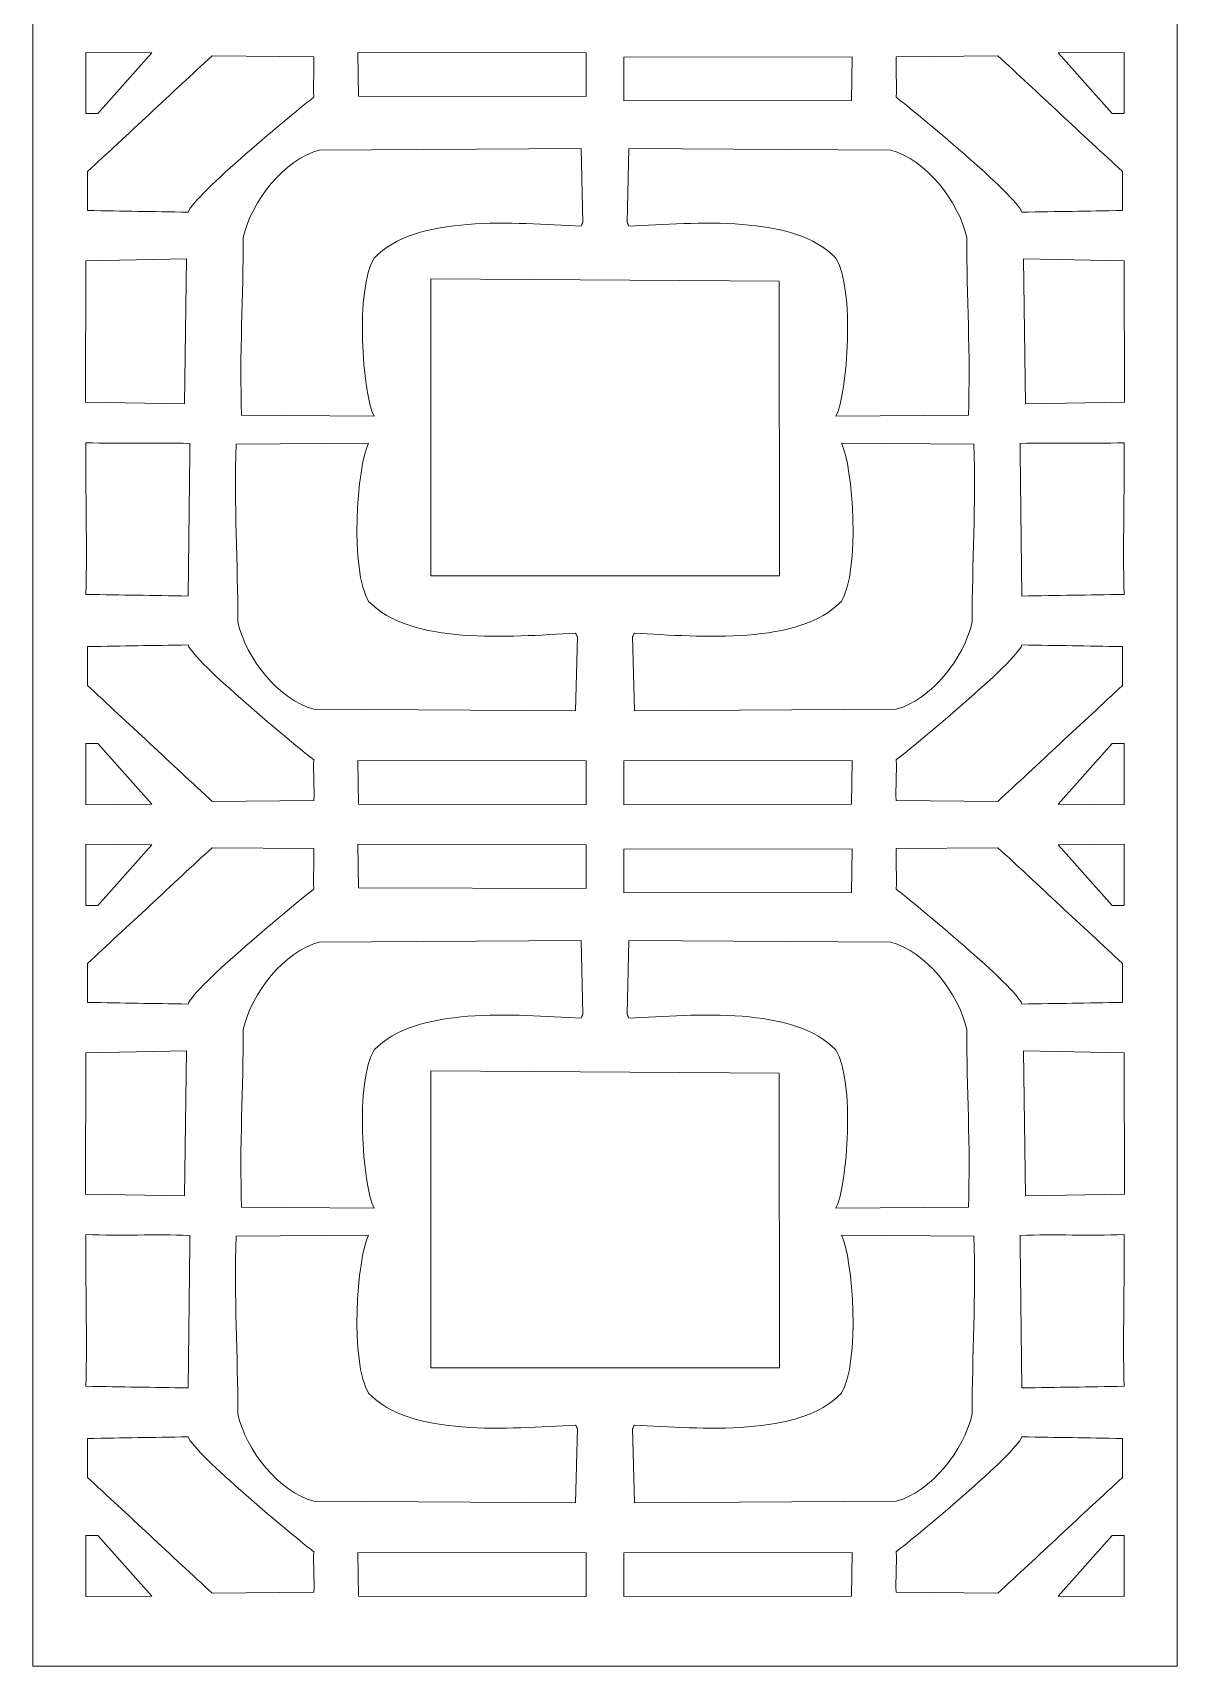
# Model space of a CAD drawing. Header units: centimetres. Extents: x -27.5 to -15.4, y -2.8 to 9.5.
# Drawn here: x -27.5 to -21.82, y -2.8 to 5.3 of the extents above; entities that cross this region are included whole.
import ezdxf

# ---------------------------------------------------------------- set-up
doc = ezdxf.new("R2010")
doc.units = ezdxf.units.CM
doc.header["$MEASUREMENT"] = 0
doc.layers.add('layer 1', color=7, linetype='Continuous')

msp = doc.modelspace()

# ---------------------------------------------------------------- linework, layer by layer
at = {"layer": 'layer 1', "color": 250, "lineweight": 9}
msp.add_open_spline([(-27.5, 9.49999), (-27.5, 9.49999), (-21.82427, 9.49999), (-21.82427, 9.49999), (-21.82427, 9.49999), (-21.82427, 9.49999), (-21.82427, -2.80267), (-21.82427, -2.80267), (-21.82427, -2.80267), (-21.82427, -2.80267), (-27.5, -2.80267), (-27.5, -2.80267), (-27.5, -2.80267), (-27.5, -2.80267), (-27.5, 9.49999), (-27.5, 9.49999)], degree=3, knots=[0, 0, 0, 0, 0.2, 0.2, 0.2, 0.2, 0.4, 0.4, 0.4, 0.4, 0.6, 0.6, 0.6, 0.6, 1, 1, 1, 1], dxfattribs=at)
at = {"layer": 'layer 1', "color": 7, "lineweight": 9}
for points, knots in [([(-27.23704, 5.20354), (-27.23704, 5.20354), (-27.23619, 4.89976), (-27.23619, 4.89976), (-27.23619, 4.89976), (-27.22742, 4.89976), (-27.18549, 4.89976), (-27.17673, 4.89976), (-27.17673, 4.89976), (-27.17673, 4.89976), (-26.90985, 5.20116), (-26.90985, 5.20116), (-26.90985, 5.20116), (-26.90985, 5.20116), (-27.23704, 5.20354), (-27.23704, 5.20354)], [0, 0, 0, 0, 0.2, 0.2, 0.2, 0.2, 0.4, 0.4, 0.4, 0.4, 0.6, 0.6, 0.6, 0.6, 1, 1, 1, 1]), ([(-26.10596, 5.1822), (-26.10596, 5.1822), (-26.61021, 5.18676), (-26.61021, 5.18676), (-26.61021, 5.18676), (-26.80317, 5.00839), (-27.03585, 4.79035), (-27.22883, 4.612), (-27.22883, 4.612), (-27.22883, 4.54768), (-27.22883, 4.48333), (-27.22883, 4.41899), (-27.22883, 4.41899), (-27.04756, 4.41609), (-26.91037, 4.41385), (-26.7291, 4.41095), (-26.7291, 4.41095), (-26.70321, 4.49242), (-26.19776, 4.91085), (-26.10642, 4.98084), (-26.10642, 4.98084), (-26.10932, 5.05104), (-26.10304, 5.11202), (-26.10596, 5.1822)], [0, 0, 0, 0, 0.1428571, 0.1428571, 0.1428571, 0.1428571, 0.2857143, 0.2857143, 0.2857143, 0.2857143, 0.4285714, 0.4285714, 0.4285714, 0.4285714, 0.5714286, 0.5714286, 0.5714286, 0.5714286, 0.7142857, 0.7142857, 0.7142857, 0.7142857, 1, 1, 1, 1]), ([(-25.8879, 5.20355), (-25.8879, 5.20355), (-25.88437, 4.98691), (-25.88437, 4.98691), (-25.88437, 4.98691), (-25.88437, 4.98691), (-24.75503, 4.98461), (-24.75503, 4.98461), (-24.75503, 4.98461), (-24.75503, 4.98461), (-24.75503, 5.2016), (-24.75503, 5.2016), (-24.75503, 5.2016), (-24.75503, 5.2016), (-25.8879, 5.20355), (-25.8879, 5.20355)], [0, 0, 0, 0, 0.2, 0.2, 0.2, 0.2, 0.4, 0.4, 0.4, 0.4, 0.6, 0.6, 0.6, 0.6, 1, 1, 1, 1]), ([(-23.21831, 5.1822), (-23.21831, 5.1822), (-22.71406, 5.18676), (-22.71406, 5.18676), (-22.71406, 5.18676), (-22.5211, 5.00839), (-22.28842, 4.79035), (-22.09544, 4.612), (-22.09544, 4.612), (-22.09544, 4.54768), (-22.09544, 4.48333), (-22.09544, 4.41899), (-22.09544, 4.41899), (-22.27671, 4.41609), (-22.4139, 4.41385), (-22.59517, 4.41095), (-22.59517, 4.41095), (-22.62106, 4.49242), (-23.12651, 4.91085), (-23.21786, 4.98084), (-23.21786, 4.98084), (-23.21495, 5.05104), (-23.22123, 5.11202), (-23.21831, 5.1822)], [0, 0, 0, 0, 0.1428571, 0.1428571, 0.1428571, 0.1428571, 0.2857143, 0.2857143, 0.2857143, 0.2857143, 0.4285714, 0.4285714, 0.4285714, 0.4285714, 0.5714286, 0.5714286, 0.5714286, 0.5714286, 0.7142857, 0.7142857, 0.7142857, 0.7142857, 1, 1, 1, 1]), ([(-22.08723, 5.20354), (-22.08723, 5.20354), (-22.08808, 4.89976), (-22.08808, 4.89976), (-22.08808, 4.89976), (-22.09685, 4.89976), (-22.13878, 4.89976), (-22.14754, 4.89976), (-22.14754, 4.89976), (-22.14754, 4.89976), (-22.41442, 5.20116), (-22.41442, 5.20116), (-22.41442, 5.20116), (-22.41442, 5.20116), (-22.08723, 5.20354), (-22.08723, 5.20354)], [0, 0, 0, 0, 0.2, 0.2, 0.2, 0.2, 0.4, 0.4, 0.4, 0.4, 0.6, 0.6, 0.6, 0.6, 1, 1, 1, 1]), ([(-23.43637, 5.18183), (-23.43637, 5.18183), (-23.4399, 4.96519), (-23.4399, 4.96519), (-23.4399, 4.96519), (-23.4399, 4.96519), (-24.56924, 4.96289), (-24.56924, 4.96289), (-24.56924, 4.96289), (-24.56924, 4.96289), (-24.56924, 5.17988), (-24.56924, 5.17988), (-24.56924, 5.17988), (-24.56924, 5.17988), (-23.43637, 5.18183), (-23.43637, 5.18183)], [0, 0, 0, 0, 0.2, 0.2, 0.2, 0.2, 0.4, 0.4, 0.4, 0.4, 0.6, 0.6, 0.6, 0.6, 1, 1, 1, 1]), ([(-26.46383, 3.40376), (-26.47552, 3.702), (-26.45534, 3.99859), (-26.45631, 4.28522), (-26.45631, 4.28522), (-26.41496, 4.4669), (-26.25184, 4.67212), (-26.07924, 4.71821), (-26.07924, 4.71821), (-26.07924, 4.71821), (-24.78093, 4.72698), (-24.78093, 4.72698), (-24.78093, 4.72698), (-24.78093, 4.72698), (-24.77217, 4.35853), (-24.77217, 4.35853), (-24.77217, 4.35853), (-24.77509, 4.3527), (-24.77801, 4.34684), (-24.78093, 4.34099), (-24.78093, 4.34099), (-25.11251, 4.3589), (-25.60213, 4.40031), (-25.8073, 4.1831), (-25.8073, 4.1831), (-25.90101, 4.03372), (-25.86596, 3.50874), (-25.8073, 3.3992), (-25.8073, 3.3992), (-25.8073, 3.3992), (-26.46383, 3.40376), (-26.46383, 3.40376)], [0, 0, 0, 0, 0.1111111, 0.1111111, 0.1111111, 0.1111111, 0.2222222, 0.2222222, 0.2222222, 0.2222222, 0.3333333, 0.3333333, 0.3333333, 0.3333333, 0.4444444, 0.4444444, 0.4444444, 0.4444444, 0.5555556, 0.5555556, 0.5555556, 0.5555556, 0.6666667, 0.6666667, 0.6666667, 0.6666667, 0.7777778, 0.7777778, 0.7777778, 0.7777778, 1, 1, 1, 1]), ([(-22.86044, 3.40376), (-22.84875, 3.702), (-22.86893, 3.99859), (-22.86796, 4.28522), (-22.86796, 4.28522), (-22.90931, 4.4669), (-23.07243, 4.67212), (-23.24504, 4.71821), (-23.24504, 4.71821), (-23.24504, 4.71821), (-24.54334, 4.72698), (-24.54334, 4.72698), (-24.54334, 4.72698), (-24.54334, 4.72698), (-24.5521, 4.35853), (-24.5521, 4.35853), (-24.5521, 4.35853), (-24.54918, 4.3527), (-24.54626, 4.34684), (-24.54334, 4.34099), (-24.54334, 4.34099), (-24.21176, 4.3589), (-23.72214, 4.40031), (-23.51697, 4.1831), (-23.51697, 4.1831), (-23.42326, 4.03372), (-23.45831, 3.50874), (-23.51697, 3.3992), (-23.51697, 3.3992), (-23.51697, 3.3992), (-22.86044, 3.40376), (-22.86044, 3.40376)], [0, 0, 0, 0, 0.1111111, 0.1111111, 0.1111111, 0.1111111, 0.2222222, 0.2222222, 0.2222222, 0.2222222, 0.3333333, 0.3333333, 0.3333333, 0.3333333, 0.4444444, 0.4444444, 0.4444444, 0.4444444, 0.5555556, 0.5555556, 0.5555556, 0.5555556, 0.6666667, 0.6666667, 0.6666667, 0.6666667, 0.7777778, 0.7777778, 0.7777778, 0.7777778, 1, 1, 1, 1]), ([(-26.74659, 3.45977), (-26.74659, 3.45977), (-26.73782, 4.1791), (-26.73782, 4.1791), (-26.73782, 4.1791), (-26.73782, 4.1791), (-27.23725, 4.1693), (-27.23725, 4.1693), (-27.23725, 4.1693), (-27.23725, 4.1693), (-27.23797, 3.46835), (-27.23797, 3.46835), (-27.23797, 3.46835), (-27.23797, 3.46835), (-26.74659, 3.45977), (-26.74659, 3.45977)], [0, 0, 0, 0, 0.2, 0.2, 0.2, 0.2, 0.4, 0.4, 0.4, 0.4, 0.6, 0.6, 0.6, 0.6, 1, 1, 1, 1]), ([(-22.57768, 3.45977), (-22.57768, 3.45977), (-22.58645, 4.1791), (-22.58645, 4.1791), (-22.58645, 4.1791), (-22.58645, 4.1791), (-22.08702, 4.1693), (-22.08702, 4.1693), (-22.08702, 4.1693), (-22.08702, 4.1693), (-22.0863, 3.46835), (-22.0863, 3.46835), (-22.0863, 3.46835), (-22.0863, 3.46835), (-22.57768, 3.45977), (-22.57768, 3.45977)], [0, 0, 0, 0, 0.2, 0.2, 0.2, 0.2, 0.4, 0.4, 0.4, 0.4, 0.6, 0.6, 0.6, 0.6, 1, 1, 1, 1]), ([(-25.52552, 4.08018), (-25.52552, 4.08018), (-25.5257, 2.60715), (-25.5257, 2.60715), (-25.5257, 2.60715), (-25.5257, 2.60715), (-23.79604, 2.60686), (-23.79604, 2.60686), (-23.79604, 2.60686), (-23.79604, 2.60686), (-23.79934, 4.06892), (-23.79934, 4.06892), (-23.79934, 4.06892), (-23.79934, 4.06892), (-25.52552, 4.08018), (-25.52552, 4.08018)], [0, 0, 0, 0, 0.2, 0.2, 0.2, 0.2, 0.4, 0.4, 0.4, 0.4, 0.6, 0.6, 0.6, 0.6, 1, 1, 1, 1]), ([(-27.23669, 3.26714), (-27.23774, 3.01573), (-27.22997, 2.76629), (-27.23582, 2.51483), (-27.23582, 2.51483), (-27.05454, 2.51191), (-26.91008, 2.50955), (-26.72881, 2.50663), (-26.72881, 2.50663), (-26.72589, 2.75516), (-26.72296, 3.01484), (-26.72004, 3.26337), (-26.72004, 3.26337), (-26.89839, 3.26921), (-27.05832, 3.2613), (-27.23669, 3.26714)], [0, 0, 0, 0, 0.2, 0.2, 0.2, 0.2, 0.4, 0.4, 0.4, 0.4, 0.6, 0.6, 0.6, 0.6, 1, 1, 1, 1]), ([(-26.49056, 3.25964), (-26.50225, 2.96141), (-26.48206, 2.66481), (-26.48303, 2.37819), (-26.48303, 2.37819), (-26.44169, 2.1965), (-26.27857, 1.99129), (-26.10596, 1.94519), (-26.10596, 1.94519), (-26.10596, 1.94519), (-24.80766, 1.93642), (-24.80766, 1.93642), (-24.80766, 1.93642), (-24.80766, 1.93642), (-24.79889, 2.30488), (-24.79889, 2.30488), (-24.79889, 2.30488), (-24.80181, 2.3107), (-24.80474, 2.31657), (-24.80766, 2.32241), (-24.80766, 2.32241), (-25.13924, 2.3045), (-25.62886, 2.26309), (-25.83403, 2.4803), (-25.83403, 2.4803), (-25.92773, 2.62968), (-25.89268, 3.15466), (-25.83403, 3.2642), (-25.83403, 3.2642), (-25.83403, 3.2642), (-26.49056, 3.25964), (-26.49056, 3.25964)], [0, 0, 0, 0, 0.1111111, 0.1111111, 0.1111111, 0.1111111, 0.2222222, 0.2222222, 0.2222222, 0.2222222, 0.3333333, 0.3333333, 0.3333333, 0.3333333, 0.4444444, 0.4444444, 0.4444444, 0.4444444, 0.5555556, 0.5555556, 0.5555556, 0.5555556, 0.6666667, 0.6666667, 0.6666667, 0.6666667, 0.7777778, 0.7777778, 0.7777778, 0.7777778, 1, 1, 1, 1]), ([(-22.83371, 3.25964), (-22.82202, 2.96141), (-22.84221, 2.66481), (-22.84124, 2.37819), (-22.84124, 2.37819), (-22.88259, 2.1965), (-23.0457, 1.99129), (-23.21831, 1.94519), (-23.21831, 1.94519), (-23.21831, 1.94519), (-24.51661, 1.93642), (-24.51661, 1.93642), (-24.51661, 1.93642), (-24.51661, 1.93642), (-24.52538, 2.30488), (-24.52538, 2.30488), (-24.52538, 2.30488), (-24.52246, 2.3107), (-24.51953, 2.31657), (-24.51661, 2.32241), (-24.51661, 2.32241), (-24.18503, 2.3045), (-23.69541, 2.26309), (-23.49024, 2.4803), (-23.49024, 2.4803), (-23.39654, 2.62968), (-23.43159, 3.15466), (-23.49024, 3.2642), (-23.49024, 3.2642), (-23.49024, 3.2642), (-22.83371, 3.25964), (-22.83371, 3.25964)], [0, 0, 0, 0, 0.1111111, 0.1111111, 0.1111111, 0.1111111, 0.2222222, 0.2222222, 0.2222222, 0.2222222, 0.3333333, 0.3333333, 0.3333333, 0.3333333, 0.4444444, 0.4444444, 0.4444444, 0.4444444, 0.5555556, 0.5555556, 0.5555556, 0.5555556, 0.6666667, 0.6666667, 0.6666667, 0.6666667, 0.7777778, 0.7777778, 0.7777778, 0.7777778, 1, 1, 1, 1]), ([(-22.08758, 3.26714), (-22.08653, 3.01573), (-22.0943, 2.76629), (-22.08845, 2.51483), (-22.08845, 2.51483), (-22.26973, 2.51191), (-22.41419, 2.50955), (-22.59546, 2.50663), (-22.59546, 2.50663), (-22.59838, 2.75516), (-22.60131, 3.01484), (-22.60423, 3.26337), (-22.60423, 3.26337), (-22.42588, 3.26921), (-22.26595, 3.2613), (-22.08758, 3.26714)], [0, 0, 0, 0, 0.2, 0.2, 0.2, 0.2, 0.4, 0.4, 0.4, 0.4, 0.6, 0.6, 0.6, 0.6, 1, 1, 1, 1]), ([(-26.10572, 1.49282), (-26.10572, 1.49282), (-26.60997, 1.48826), (-26.60997, 1.48826), (-26.60997, 1.48826), (-26.80293, 1.66663), (-27.03561, 1.88467), (-27.22859, 2.06303), (-27.22859, 2.06303), (-27.22859, 2.12734), (-27.22859, 2.1917), (-27.22859, 2.25603), (-27.22859, 2.25603), (-27.04732, 2.25893), (-26.91013, 2.26117), (-26.72886, 2.26407), (-26.72886, 2.26407), (-26.70297, 2.1826), (-26.19752, 1.76417), (-26.10617, 1.69418), (-26.10617, 1.69418), (-26.10908, 1.62398), (-26.1028, 1.563), (-26.10572, 1.49282)], [0, 0, 0, 0, 0.1428571, 0.1428571, 0.1428571, 0.1428571, 0.2857143, 0.2857143, 0.2857143, 0.2857143, 0.4285714, 0.4285714, 0.4285714, 0.4285714, 0.5714286, 0.5714286, 0.5714286, 0.5714286, 0.7142857, 0.7142857, 0.7142857, 0.7142857, 1, 1, 1, 1]), ([(-23.21855, 1.49282), (-23.21855, 1.49282), (-22.7143, 1.48826), (-22.7143, 1.48826), (-22.7143, 1.48826), (-22.52134, 1.66663), (-22.28866, 1.88467), (-22.09568, 2.06303), (-22.09568, 2.06303), (-22.09568, 2.12734), (-22.09568, 2.1917), (-22.09568, 2.25603), (-22.09568, 2.25603), (-22.27695, 2.25893), (-22.41414, 2.26117), (-22.59541, 2.26407), (-22.59541, 2.26407), (-22.6213, 2.1826), (-23.12675, 1.76417), (-23.2181, 1.69418), (-23.2181, 1.69418), (-23.21519, 1.62398), (-23.22147, 1.563), (-23.21855, 1.49282)], [0, 0, 0, 0, 0.1428571, 0.1428571, 0.1428571, 0.1428571, 0.2857143, 0.2857143, 0.2857143, 0.2857143, 0.4285714, 0.4285714, 0.4285714, 0.4285714, 0.5714286, 0.5714286, 0.5714286, 0.5714286, 0.7142857, 0.7142857, 0.7142857, 0.7142857, 1, 1, 1, 1]), ([(-27.2368, 1.47148), (-27.2368, 1.47148), (-27.23595, 1.77526), (-27.23595, 1.77526), (-27.23595, 1.77526), (-27.22718, 1.77526), (-27.18525, 1.77526), (-27.17649, 1.77526), (-27.17649, 1.77526), (-27.17649, 1.77526), (-26.90961, 1.47386), (-26.90961, 1.47386), (-26.90961, 1.47386), (-26.90961, 1.47386), (-27.2368, 1.47148), (-27.2368, 1.47148)], [0, 0, 0, 0, 0.2, 0.2, 0.2, 0.2, 0.4, 0.4, 0.4, 0.4, 0.6, 0.6, 0.6, 0.6, 1, 1, 1, 1]), ([(-22.08747, 1.47148), (-22.08747, 1.47148), (-22.08832, 1.77526), (-22.08832, 1.77526), (-22.08832, 1.77526), (-22.09709, 1.77526), (-22.13902, 1.77526), (-22.14778, 1.77526), (-22.14778, 1.77526), (-22.14778, 1.77526), (-22.41466, 1.47386), (-22.41466, 1.47386), (-22.41466, 1.47386), (-22.41466, 1.47386), (-22.08747, 1.47148), (-22.08747, 1.47148)], [0, 0, 0, 0, 0.2, 0.2, 0.2, 0.2, 0.4, 0.4, 0.4, 0.4, 0.6, 0.6, 0.6, 0.6, 1, 1, 1, 1]), ([(-25.8879, 1.6904), (-25.8879, 1.6904), (-25.88437, 1.47377), (-25.88437, 1.47377), (-25.88437, 1.47377), (-25.88437, 1.47377), (-24.75503, 1.47147), (-24.75503, 1.47147), (-24.75503, 1.47147), (-24.75503, 1.47147), (-24.75503, 1.68845), (-24.75503, 1.68845), (-24.75503, 1.68845), (-24.75503, 1.68845), (-25.8879, 1.6904), (-25.8879, 1.6904)], [0, 0, 0, 0, 0.2, 0.2, 0.2, 0.2, 0.4, 0.4, 0.4, 0.4, 0.6, 0.6, 0.6, 0.6, 1, 1, 1, 1]), ([(-23.43637, 1.6904), (-23.43637, 1.6904), (-23.4399, 1.47377), (-23.4399, 1.47377), (-23.4399, 1.47377), (-23.4399, 1.47377), (-24.56924, 1.47147), (-24.56924, 1.47147), (-24.56924, 1.47147), (-24.56924, 1.47147), (-24.56924, 1.68845), (-24.56924, 1.68845), (-24.56924, 1.68845), (-24.56924, 1.68845), (-23.43637, 1.6904), (-23.43637, 1.6904)], [0, 0, 0, 0, 0.2, 0.2, 0.2, 0.2, 0.4, 0.4, 0.4, 0.4, 0.6, 0.6, 0.6, 0.6, 1, 1, 1, 1]), ([(-27.23704, 1.27517), (-27.23704, 1.27517), (-27.23619, 0.97138), (-27.23619, 0.97138), (-27.23619, 0.97138), (-27.22742, 0.97138), (-27.18549, 0.97138), (-27.17673, 0.97138), (-27.17673, 0.97138), (-27.17673, 0.97138), (-26.90985, 1.27279), (-26.90985, 1.27279), (-26.90985, 1.27279), (-26.90985, 1.27279), (-27.23704, 1.27517), (-27.23704, 1.27517)], [0, 0, 0, 0, 0.2, 0.2, 0.2, 0.2, 0.4, 0.4, 0.4, 0.4, 0.6, 0.6, 0.6, 0.6, 1, 1, 1, 1]), ([(-26.10596, 1.25383), (-26.10596, 1.25383), (-26.61021, 1.25839), (-26.61021, 1.25839), (-26.61021, 1.25839), (-26.80317, 1.08002), (-27.03585, 0.86197), (-27.22883, 0.68362), (-27.22883, 0.68362), (-27.22883, 0.61931), (-27.22883, 0.55495), (-27.22883, 0.49062), (-27.22883, 0.49062), (-27.04756, 0.48772), (-26.91037, 0.48548), (-26.7291, 0.48258), (-26.7291, 0.48258), (-26.70321, 0.56405), (-26.19776, 0.98248), (-26.10642, 1.05247), (-26.10642, 1.05247), (-26.10932, 1.12267), (-26.10304, 1.18365), (-26.10596, 1.25383)], [0, 0, 0, 0, 0.1428571, 0.1428571, 0.1428571, 0.1428571, 0.2857143, 0.2857143, 0.2857143, 0.2857143, 0.4285714, 0.4285714, 0.4285714, 0.4285714, 0.5714286, 0.5714286, 0.5714286, 0.5714286, 0.7142857, 0.7142857, 0.7142857, 0.7142857, 1, 1, 1, 1]), ([(-25.8879, 1.27518), (-25.8879, 1.27518), (-25.88437, 1.05854), (-25.88437, 1.05854), (-25.88437, 1.05854), (-25.88437, 1.05854), (-24.75503, 1.05624), (-24.75503, 1.05624), (-24.75503, 1.05624), (-24.75503, 1.05624), (-24.75503, 1.27323), (-24.75503, 1.27323), (-24.75503, 1.27323), (-24.75503, 1.27323), (-25.8879, 1.27518), (-25.8879, 1.27518)], [0, 0, 0, 0, 0.2, 0.2, 0.2, 0.2, 0.4, 0.4, 0.4, 0.4, 0.6, 0.6, 0.6, 0.6, 1, 1, 1, 1]), ([(-23.43637, 1.25346), (-23.43637, 1.25346), (-23.4399, 1.03682), (-23.4399, 1.03682), (-23.4399, 1.03682), (-23.4399, 1.03682), (-24.56924, 1.03452), (-24.56924, 1.03452), (-24.56924, 1.03452), (-24.56924, 1.03452), (-24.56924, 1.25151), (-24.56924, 1.25151), (-24.56924, 1.25151), (-24.56924, 1.25151), (-23.43637, 1.25346), (-23.43637, 1.25346)], [0, 0, 0, 0, 0.2, 0.2, 0.2, 0.2, 0.4, 0.4, 0.4, 0.4, 0.6, 0.6, 0.6, 0.6, 1, 1, 1, 1]), ([(-23.21831, 1.25383), (-23.21831, 1.25383), (-22.71406, 1.25839), (-22.71406, 1.25839), (-22.71406, 1.25839), (-22.5211, 1.08002), (-22.28842, 0.86197), (-22.09544, 0.68362), (-22.09544, 0.68362), (-22.09544, 0.61931), (-22.09544, 0.55495), (-22.09544, 0.49062), (-22.09544, 0.49062), (-22.27671, 0.48772), (-22.4139, 0.48548), (-22.59517, 0.48258), (-22.59517, 0.48258), (-22.62106, 0.56405), (-23.12651, 0.98248), (-23.21786, 1.05247), (-23.21786, 1.05247), (-23.21495, 1.12267), (-23.22123, 1.18365), (-23.21831, 1.25383)], [0, 0, 0, 0, 0.1428571, 0.1428571, 0.1428571, 0.1428571, 0.2857143, 0.2857143, 0.2857143, 0.2857143, 0.4285714, 0.4285714, 0.4285714, 0.4285714, 0.5714286, 0.5714286, 0.5714286, 0.5714286, 0.7142857, 0.7142857, 0.7142857, 0.7142857, 1, 1, 1, 1]), ([(-22.08723, 1.27517), (-22.08723, 1.27517), (-22.08808, 0.97138), (-22.08808, 0.97138), (-22.08808, 0.97138), (-22.09685, 0.97138), (-22.13878, 0.97138), (-22.14754, 0.97138), (-22.14754, 0.97138), (-22.14754, 0.97138), (-22.41442, 1.27279), (-22.41442, 1.27279), (-22.41442, 1.27279), (-22.41442, 1.27279), (-22.08723, 1.27517), (-22.08723, 1.27517)], [0, 0, 0, 0, 0.2, 0.2, 0.2, 0.2, 0.4, 0.4, 0.4, 0.4, 0.6, 0.6, 0.6, 0.6, 1, 1, 1, 1]), ([(-26.46383, -0.52461), (-26.47552, -0.22637), (-26.45534, 0.07022), (-26.45631, 0.35685), (-26.45631, 0.35685), (-26.41496, 0.53853), (-26.25184, 0.74375), (-26.07924, 0.78984), (-26.07924, 0.78984), (-26.07924, 0.78984), (-24.78093, 0.79861), (-24.78093, 0.79861), (-24.78093, 0.79861), (-24.78093, 0.79861), (-24.77217, 0.43016), (-24.77217, 0.43016), (-24.77217, 0.43016), (-24.77509, 0.42433), (-24.77801, 0.41847), (-24.78093, 0.41262), (-24.78093, 0.41262), (-25.11251, 0.43053), (-25.60213, 0.47194), (-25.8073, 0.25473), (-25.8073, 0.25473), (-25.90101, 0.10535), (-25.86596, -0.41963), (-25.8073, -0.52917), (-25.8073, -0.52917), (-25.8073, -0.52917), (-26.46383, -0.52461), (-26.46383, -0.52461)], [0, 0, 0, 0, 0.1111111, 0.1111111, 0.1111111, 0.1111111, 0.2222222, 0.2222222, 0.2222222, 0.2222222, 0.3333333, 0.3333333, 0.3333333, 0.3333333, 0.4444444, 0.4444444, 0.4444444, 0.4444444, 0.5555556, 0.5555556, 0.5555556, 0.5555556, 0.6666667, 0.6666667, 0.6666667, 0.6666667, 0.7777778, 0.7777778, 0.7777778, 0.7777778, 1, 1, 1, 1]), ([(-22.86044, -0.52461), (-22.84875, -0.22637), (-22.86893, 0.07022), (-22.86796, 0.35685), (-22.86796, 0.35685), (-22.90931, 0.53853), (-23.07243, 0.74375), (-23.24504, 0.78984), (-23.24504, 0.78984), (-23.24504, 0.78984), (-24.54334, 0.79861), (-24.54334, 0.79861), (-24.54334, 0.79861), (-24.54334, 0.79861), (-24.5521, 0.43016), (-24.5521, 0.43016), (-24.5521, 0.43016), (-24.54918, 0.42433), (-24.54626, 0.41847), (-24.54334, 0.41262), (-24.54334, 0.41262), (-24.21176, 0.43053), (-23.72214, 0.47194), (-23.51697, 0.25473), (-23.51697, 0.25473), (-23.42326, 0.10535), (-23.45831, -0.41963), (-23.51697, -0.52917), (-23.51697, -0.52917), (-23.51697, -0.52917), (-22.86044, -0.52461), (-22.86044, -0.52461)], [0, 0, 0, 0, 0.1111111, 0.1111111, 0.1111111, 0.1111111, 0.2222222, 0.2222222, 0.2222222, 0.2222222, 0.3333333, 0.3333333, 0.3333333, 0.3333333, 0.4444444, 0.4444444, 0.4444444, 0.4444444, 0.5555556, 0.5555556, 0.5555556, 0.5555556, 0.6666667, 0.6666667, 0.6666667, 0.6666667, 0.7777778, 0.7777778, 0.7777778, 0.7777778, 1, 1, 1, 1]), ([(-26.74659, -0.4686), (-26.74659, -0.4686), (-26.73782, 0.25073), (-26.73782, 0.25073), (-26.73782, 0.25073), (-26.73782, 0.25073), (-27.23725, 0.24093), (-27.23725, 0.24093), (-27.23725, 0.24093), (-27.23725, 0.24093), (-27.23797, -0.46002), (-27.23797, -0.46002), (-27.23797, -0.46002), (-27.23797, -0.46002), (-26.74659, -0.4686), (-26.74659, -0.4686)], [0, 0, 0, 0, 0.2, 0.2, 0.2, 0.2, 0.4, 0.4, 0.4, 0.4, 0.6, 0.6, 0.6, 0.6, 1, 1, 1, 1]), ([(-22.57768, -0.4686), (-22.57768, -0.4686), (-22.58645, 0.25073), (-22.58645, 0.25073), (-22.58645, 0.25073), (-22.58645, 0.25073), (-22.08702, 0.24093), (-22.08702, 0.24093), (-22.08702, 0.24093), (-22.08702, 0.24093), (-22.0863, -0.46002), (-22.0863, -0.46002), (-22.0863, -0.46002), (-22.0863, -0.46002), (-22.57768, -0.4686), (-22.57768, -0.4686)], [0, 0, 0, 0, 0.2, 0.2, 0.2, 0.2, 0.4, 0.4, 0.4, 0.4, 0.6, 0.6, 0.6, 0.6, 1, 1, 1, 1]), ([(-25.52552, 0.15181), (-25.52552, 0.15181), (-25.5257, -1.32122), (-25.5257, -1.32122), (-25.5257, -1.32122), (-25.5257, -1.32122), (-23.79604, -1.32151), (-23.79604, -1.32151), (-23.79604, -1.32151), (-23.79604, -1.32151), (-23.79934, 0.14055), (-23.79934, 0.14055), (-23.79934, 0.14055), (-23.79934, 0.14055), (-25.52552, 0.15181), (-25.52552, 0.15181)], [0, 0, 0, 0, 0.2, 0.2, 0.2, 0.2, 0.4, 0.4, 0.4, 0.4, 0.6, 0.6, 0.6, 0.6, 1, 1, 1, 1]), ([(-27.23669, -0.66123), (-27.23774, -0.91264), (-27.22997, -1.16208), (-27.23582, -1.41354), (-27.23582, -1.41354), (-27.05454, -1.41646), (-26.91008, -1.41882), (-26.72881, -1.42174), (-26.72881, -1.42174), (-26.72589, -1.17321), (-26.72296, -0.91353), (-26.72004, -0.665), (-26.72004, -0.665), (-26.89839, -0.65916), (-27.05832, -0.66707), (-27.23669, -0.66123)], [0, 0, 0, 0, 0.2, 0.2, 0.2, 0.2, 0.4, 0.4, 0.4, 0.4, 0.6, 0.6, 0.6, 0.6, 1, 1, 1, 1]), ([(-26.49056, -0.66873), (-26.50225, -0.96697), (-26.48206, -1.26356), (-26.48303, -1.55019), (-26.48303, -1.55019), (-26.44169, -1.73187), (-26.27857, -1.93709), (-26.10596, -1.98318), (-26.10596, -1.98318), (-26.10596, -1.98318), (-24.80766, -1.99195), (-24.80766, -1.99195), (-24.80766, -1.99195), (-24.80766, -1.99195), (-24.79889, -1.62349), (-24.79889, -1.62349), (-24.79889, -1.62349), (-24.80181, -1.61767), (-24.80474, -1.61181), (-24.80766, -1.60596), (-24.80766, -1.60596), (-25.13924, -1.62387), (-25.62886, -1.66528), (-25.83403, -1.44807), (-25.83403, -1.44807), (-25.92773, -1.29869), (-25.89268, -0.77371), (-25.83403, -0.66417), (-25.83403, -0.66417), (-25.83403, -0.66417), (-26.49056, -0.66873), (-26.49056, -0.66873)], [0, 0, 0, 0, 0.1111111, 0.1111111, 0.1111111, 0.1111111, 0.2222222, 0.2222222, 0.2222222, 0.2222222, 0.3333333, 0.3333333, 0.3333333, 0.3333333, 0.4444444, 0.4444444, 0.4444444, 0.4444444, 0.5555556, 0.5555556, 0.5555556, 0.5555556, 0.6666667, 0.6666667, 0.6666667, 0.6666667, 0.7777778, 0.7777778, 0.7777778, 0.7777778, 1, 1, 1, 1]), ([(-22.83371, -0.66873), (-22.82202, -0.96697), (-22.84221, -1.26356), (-22.84124, -1.55019), (-22.84124, -1.55019), (-22.88259, -1.73187), (-23.0457, -1.93709), (-23.21831, -1.98318), (-23.21831, -1.98318), (-23.21831, -1.98318), (-24.51661, -1.99195), (-24.51661, -1.99195), (-24.51661, -1.99195), (-24.51661, -1.99195), (-24.52538, -1.62349), (-24.52538, -1.62349), (-24.52538, -1.62349), (-24.52246, -1.61767), (-24.51953, -1.61181), (-24.51661, -1.60596), (-24.51661, -1.60596), (-24.18503, -1.62387), (-23.69541, -1.66528), (-23.49024, -1.44807), (-23.49024, -1.44807), (-23.39654, -1.29869), (-23.43159, -0.77371), (-23.49024, -0.66417), (-23.49024, -0.66417), (-23.49024, -0.66417), (-22.83371, -0.66873), (-22.83371, -0.66873)], [0, 0, 0, 0, 0.1111111, 0.1111111, 0.1111111, 0.1111111, 0.2222222, 0.2222222, 0.2222222, 0.2222222, 0.3333333, 0.3333333, 0.3333333, 0.3333333, 0.4444444, 0.4444444, 0.4444444, 0.4444444, 0.5555556, 0.5555556, 0.5555556, 0.5555556, 0.6666667, 0.6666667, 0.6666667, 0.6666667, 0.7777778, 0.7777778, 0.7777778, 0.7777778, 1, 1, 1, 1]), ([(-22.08758, -0.66123), (-22.08653, -0.91264), (-22.0943, -1.16208), (-22.08845, -1.41354), (-22.08845, -1.41354), (-22.26973, -1.41646), (-22.41419, -1.41882), (-22.59546, -1.42174), (-22.59546, -1.42174), (-22.59838, -1.17321), (-22.60131, -0.91353), (-22.60423, -0.665), (-22.60423, -0.665), (-22.42588, -0.65916), (-22.26595, -0.66707), (-22.08758, -0.66123)], [0, 0, 0, 0, 0.2, 0.2, 0.2, 0.2, 0.4, 0.4, 0.4, 0.4, 0.6, 0.6, 0.6, 0.6, 1, 1, 1, 1]), ([(-26.10572, -2.43555), (-26.10572, -2.43555), (-26.60997, -2.44011), (-26.60997, -2.44011), (-26.60997, -2.44011), (-26.80293, -2.26174), (-27.03561, -2.0437), (-27.22859, -1.86535), (-27.22859, -1.86535), (-27.22859, -1.80103), (-27.22859, -1.73668), (-27.22859, -1.67234), (-27.22859, -1.67234), (-27.04732, -1.66944), (-26.91013, -1.6672), (-26.72886, -1.6643), (-26.72886, -1.6643), (-26.70297, -1.74577), (-26.19752, -2.1642), (-26.10617, -2.23419), (-26.10617, -2.23419), (-26.10908, -2.30439), (-26.1028, -2.36537), (-26.10572, -2.43555)], [0, 0, 0, 0, 0.1428571, 0.1428571, 0.1428571, 0.1428571, 0.2857143, 0.2857143, 0.2857143, 0.2857143, 0.4285714, 0.4285714, 0.4285714, 0.4285714, 0.5714286, 0.5714286, 0.5714286, 0.5714286, 0.7142857, 0.7142857, 0.7142857, 0.7142857, 1, 1, 1, 1]), ([(-23.21855, -2.43555), (-23.21855, -2.43555), (-22.7143, -2.44011), (-22.7143, -2.44011), (-22.7143, -2.44011), (-22.52134, -2.26174), (-22.28866, -2.0437), (-22.09568, -1.86535), (-22.09568, -1.86535), (-22.09568, -1.80103), (-22.09568, -1.73668), (-22.09568, -1.67234), (-22.09568, -1.67234), (-22.27695, -1.66944), (-22.41414, -1.6672), (-22.59541, -1.6643), (-22.59541, -1.6643), (-22.6213, -1.74577), (-23.12675, -2.1642), (-23.2181, -2.23419), (-23.2181, -2.23419), (-23.21519, -2.30439), (-23.22147, -2.36537), (-23.21855, -2.43555)], [0, 0, 0, 0, 0.1428571, 0.1428571, 0.1428571, 0.1428571, 0.2857143, 0.2857143, 0.2857143, 0.2857143, 0.4285714, 0.4285714, 0.4285714, 0.4285714, 0.5714286, 0.5714286, 0.5714286, 0.5714286, 0.7142857, 0.7142857, 0.7142857, 0.7142857, 1, 1, 1, 1]), ([(-27.2368, -2.45689), (-27.2368, -2.45689), (-27.23595, -2.15311), (-27.23595, -2.15311), (-27.23595, -2.15311), (-27.22718, -2.15311), (-27.18525, -2.15311), (-27.17649, -2.15311), (-27.17649, -2.15311), (-27.17649, -2.15311), (-26.90961, -2.45451), (-26.90961, -2.45451), (-26.90961, -2.45451), (-26.90961, -2.45451), (-27.2368, -2.45689), (-27.2368, -2.45689)], [0, 0, 0, 0, 0.2, 0.2, 0.2, 0.2, 0.4, 0.4, 0.4, 0.4, 0.6, 0.6, 0.6, 0.6, 1, 1, 1, 1]), ([(-22.08747, -2.45689), (-22.08747, -2.45689), (-22.08832, -2.15311), (-22.08832, -2.15311), (-22.08832, -2.15311), (-22.09709, -2.15311), (-22.13902, -2.15311), (-22.14778, -2.15311), (-22.14778, -2.15311), (-22.14778, -2.15311), (-22.41466, -2.45451), (-22.41466, -2.45451), (-22.41466, -2.45451), (-22.41466, -2.45451), (-22.08747, -2.45689), (-22.08747, -2.45689)], [0, 0, 0, 0, 0.2, 0.2, 0.2, 0.2, 0.4, 0.4, 0.4, 0.4, 0.6, 0.6, 0.6, 0.6, 1, 1, 1, 1]), ([(-25.8879, -2.23797), (-25.8879, -2.23797), (-25.88437, -2.4546), (-25.88437, -2.4546), (-25.88437, -2.4546), (-25.88437, -2.4546), (-24.75503, -2.4569), (-24.75503, -2.4569), (-24.75503, -2.4569), (-24.75503, -2.4569), (-24.75503, -2.23992), (-24.75503, -2.23992), (-24.75503, -2.23992), (-24.75503, -2.23992), (-25.8879, -2.23797), (-25.8879, -2.23797)], [0, 0, 0, 0, 0.2, 0.2, 0.2, 0.2, 0.4, 0.4, 0.4, 0.4, 0.6, 0.6, 0.6, 0.6, 1, 1, 1, 1]), ([(-23.43637, -2.23797), (-23.43637, -2.23797), (-23.4399, -2.4546), (-23.4399, -2.4546), (-23.4399, -2.4546), (-23.4399, -2.4546), (-24.56924, -2.4569), (-24.56924, -2.4569), (-24.56924, -2.4569), (-24.56924, -2.4569), (-24.56924, -2.23992), (-24.56924, -2.23992), (-24.56924, -2.23992), (-24.56924, -2.23992), (-23.43637, -2.23797), (-23.43637, -2.23797)], [0, 0, 0, 0, 0.2, 0.2, 0.2, 0.2, 0.4, 0.4, 0.4, 0.4, 0.6, 0.6, 0.6, 0.6, 1, 1, 1, 1])]:
    msp.add_open_spline(points, degree=3, knots=knots, dxfattribs=at)

doc.saveas('drawing.dxf')
